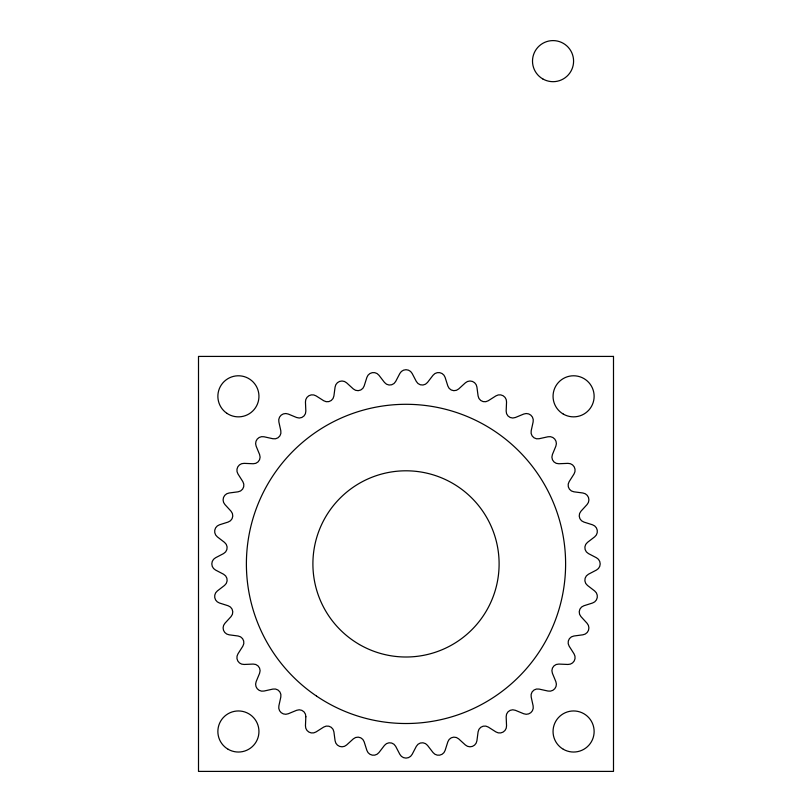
<?xml version="1.0" encoding="UTF-8"?>
<svg xmlns="http://www.w3.org/2000/svg" width="812" height="812" viewBox="0 0 812 812"><rect width="100%" height="100%" fill="white"/><g stroke="black" fill="none" stroke-linecap="round" stroke-linejoin="round"><path stroke-width="1.22" d="M305.84 716.722L305.454 725.796A6.912 6.912 0 0 0 316.071 731.927L323.734 727.055A6.648 6.648 0 0 1 333.894 731.795L335.092 740.798A6.912 6.912 0 0 0 346.612 744.99L353.322 738.869A6.648 6.648 0 0 1 364.141 741.762L366.882 750.42A6.912 6.912 0 0 0 378.96 752.551L384.502 745.355A6.648 6.648 0 0 1 395.667 746.329L399.869 754.378A6.912 6.912 0 0 0 412.131 754.378L416.333 746.329A6.648 6.648 0 0 1 427.498 745.355L433.04 752.551A6.912 6.912 0 0 0 445.118 750.42L447.859 741.762A6.648 6.648 0 0 1 458.678 738.869L465.388 744.99A6.912 6.912 0 0 0 476.908 740.798L478.106 731.795A6.648 6.648 0 0 1 488.266 727.055L495.929 731.927A6.912 6.912 0 0 0 506.546 725.796L506.16 716.722A6.648 6.648 0 0 1 515.346 710.297L523.74 713.758A6.912 6.912 0 0 0 533.129 705.882L531.18 697.011A6.648 6.648 0 0 1 539.107 689.083L547.968 691.042A6.912 6.912 0 0 0 555.855 681.644L552.393 673.249A6.648 6.648 0 0 1 558.818 664.074L567.892 664.46A6.912 6.912 0 0 0 574.023 653.833L569.151 646.169A6.648 6.648 0 0 1 573.891 636.009L582.894 634.811A6.912 6.912 0 0 0 587.086 623.291L580.956 616.592A6.648 6.648 0 0 1 583.858 605.762L592.516 603.022A6.912 6.912 0 0 0 594.648 590.943L587.452 585.411A6.648 6.648 0 0 1 588.426 574.236L596.475 570.034A6.912 6.912 0 0 0 596.475 557.773L588.426 553.571A6.648 6.648 0 0 1 587.452 542.406L594.648 536.874A6.912 6.912 0 0 0 592.516 524.796L583.858 522.055A6.648 6.648 0 0 1 580.956 511.225L587.086 504.526A6.912 6.912 0 0 0 582.894 492.996L573.891 491.808A6.648 6.648 0 0 1 569.151 481.648L574.023 473.975A6.912 6.912 0 0 0 567.892 463.358L558.818 463.743A6.648 6.648 0 0 1 552.393 454.568L555.855 446.164A6.912 6.912 0 0 0 547.968 436.775L539.107 438.734A6.648 6.648 0 0 1 531.18 430.807L533.129 421.935A6.912 6.912 0 0 0 523.74 414.049L515.346 417.52A6.648 6.648 0 0 1 506.16 411.085L506.546 402.011A6.912 6.912 0 0 0 495.929 395.88L488.266 400.752A6.648 6.648 0 0 1 478.106 396.023L476.908 387.019A6.912 6.912 0 0 0 465.388 382.817L458.678 388.948A6.648 6.648 0 0 1 447.859 386.045L445.118 377.387A6.912 6.912 0 0 0 433.04 375.256L427.498 382.462A6.648 6.648 0 0 1 416.333 381.478L412.131 373.429A6.912 6.912 0 0 0 399.869 373.429L395.667 381.478A6.648 6.648 0 0 1 384.502 382.462L378.96 375.256A6.912 6.912 0 0 0 366.882 377.387L364.141 386.045A6.648 6.648 0 0 1 353.322 388.948L346.612 382.817A6.912 6.912 0 0 0 335.092 387.019L333.894 396.023A6.648 6.648 0 0 1 323.734 400.752L316.071 395.88A6.912 6.912 0 0 0 305.454 402.011L305.84 411.085A6.648 6.648 0 0 1 296.654 417.52L288.26 414.049A6.912 6.912 0 0 0 278.871 421.935L280.82 430.807A6.648 6.648 0 0 1 272.893 438.734L264.032 436.775A6.912 6.912 0 0 0 256.145 446.164L259.607 454.568A6.648 6.648 0 0 1 253.182 463.743L244.107 463.358A6.912 6.912 0 0 0 237.977 473.975L242.849 481.648A6.648 6.648 0 0 1 238.109 491.808L229.106 492.996A6.912 6.912 0 0 0 224.914 504.526L231.044 511.225A6.648 6.648 0 0 1 228.142 522.055L219.484 524.796A6.912 6.912 0 0 0 217.352 536.874L224.548 542.406A6.648 6.648 0 0 1 223.574 553.571L215.525 557.773A6.912 6.912 0 0 0 215.525 570.034L223.574 574.236A6.648 6.648 0 0 1 224.548 585.411L217.352 590.943A6.912 6.912 0 0 0 219.484 603.022L228.142 605.762A6.648 6.648 0 0 1 231.044 616.592L224.914 623.291A6.912 6.912 0 0 0 229.106 634.811L238.109 636.009A6.648 6.648 0 0 1 242.849 646.169L237.977 653.833A6.912 6.912 0 0 0 244.107 664.46L253.182 664.074A6.648 6.648 0 0 1 259.607 673.249L256.145 681.644A6.912 6.912 0 0 0 264.032 691.042L272.893 689.083A6.648 6.648 0 0 1 280.82 697.011L278.871 705.882A6.912 6.912 0 0 0 288.26 713.758L296.654 710.297A6.648 6.648 0 0 1 305.84 716.722M613.496 356.417L198.504 356.417L198.504 771.4L613.496 771.4L613.496 356.417M359.452 644.535A93.106 93.106 0 0 0 499.106 563.904A93.106 93.106 0 0 0 359.452 483.272A93.106 93.106 0 0 0 359.452 644.535M316.538 696.087A159.609 159.609 0 0 0 565.203 575.292A159.609 159.609 0 0 0 336.259 420.342A159.609 159.609 0 0 0 316.538 696.087M228.142 749.283A20.533 20.533 0 0 0 258.947 731.5A20.533 20.533 0 0 0 228.142 713.707A20.533 20.533 0 0 0 228.142 749.283M563.325 749.283A20.533 20.533 0 0 0 594.13 731.5A20.533 20.533 0 0 0 563.325 713.707A20.533 20.533 0 0 0 563.325 749.283M226.903 413.328A20.533 20.533 0 0 0 258.896 397.778A20.533 20.533 0 0 0 229.441 377.844A20.533 20.533 0 0 0 226.903 413.328M542.781 78.926A20.533 20.533 0 0 0 573.587 61.133A20.533 20.533 0 0 0 542.781 43.351A20.533 20.533 0 0 0 542.781 78.926M563.325 414.1A20.533 20.533 0 0 0 594.13 396.317A20.533 20.533 0 0 0 563.325 378.534A20.533 20.533 0 0 0 563.325 414.1"/></g></svg>
